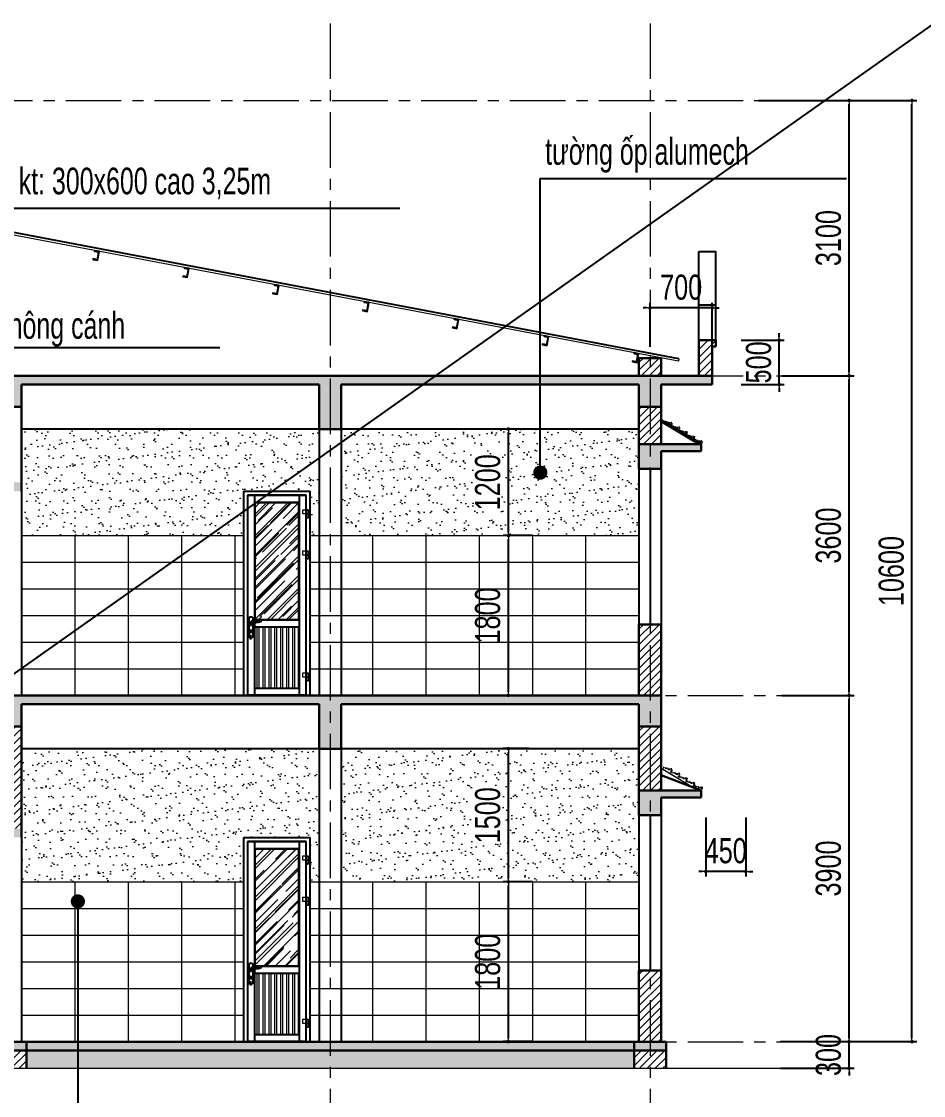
# Model space of a CAD drawing. Header units: millimetres. Extents: x -519517 to -431282, y -372679 to 113618.
# Drawn here: x -463286 to -453133, y -152140 to -140043 of the extents above; entities that cross this region are included whole.
import ezdxf

# ---------------------------------------------------------------- set-up
doc = ezdxf.new("R2010")
doc.units = ezdxf.units.MM
doc.header["$LTSCALE"] = 5
for name, pattern in [('CENTER2', [28.575, 19.05, -3.175, 3.175, -3.175]), ('CENTERX2', [4, 2.5, -0.5, 0.5, -0.5]), ('DASHDOT', [1, 0.5, -0.25, 0, -0.25]), ('DASHDOTX2', [2, 1, -0.5, 0, -0.5]), ('HO-01', [60, 10, -10, 0, -10, 10, -10, 0, -10])]:
    doc.linetypes.add(name, pattern=pattern)
doc.layers.get('0').update_dxf_attribs({"linetype": 'CENTER2'})
for name, color, linetype, lineweight in [('BICO-30-KY HIEU', 30, 'Continuous', 15), ('BICO-9-NÉT CỬA', 9, 'Continuous', 25), ('Bản lề cửa', 1, 'Continuous', 9), ('HATCH', 250, 'Continuous', 9), ('LC Dim', 8, 'Continuous', 18), ('LC Hatch', 252, 'Continuous', 9), ('LC ISO', 153, 'Continuous', 13), ('LC Net dam 1', 30, 'Continuous', 30), ('LC Net thay', 7, 'Continuous', 25), ('LC Net truc', 79, 'DASHDOT', 13), ('ĐT-254-TEXT', 254, 'Continuous', 20), ('ĐT-8-THAY2', 8, 'Continuous', 20)]:
    doc.layers.add(name, color=color, linetype=linetype, lineweight=lineweight)
doc.layers.add('KCS_Plotter', color=11, linetype='Continuous', plot=False)
for name, color, linetype in [('NTHAT', 8, 'Continuous'), ('TIM', 4, 'DASHDOTX2'), ('Vat lieu 2', 48, 'Continuous')]:
    doc.layers.add(name, color=color, linetype=linetype)
doc.styles.add('BICO- hoatbif', font='hoatbif.shx', dxfattribs={"width": 0.6})
doc.styles.add('HOATBIF', font='hoatbif.shx', dxfattribs={"width": 0.75})
doc.styles.add('ĐT- hoatbif', font='hoatbif.shx', dxfattribs={"width": 0.6})
doc.dimstyles.new('Copy of 1-110', dxfattribs={"dimscale": 110, "dimtxt": 2.5, "dimasz": 0.35, "dimexe": 0.5, "dimexo": 0, "dimgap": 0.8, "dimtad": 1, "dimdec": 0, "dimzin": 0, "dimdsep": 46, "dimtxsty": 'HOATBIF', "dimblk1": 'DOT', "dimblk2": 'DOT', "dimsah": 1, "dimcen": -1, "dimdle": 1, "dimclrd": 256, "dimclre": 256, "dimclrt": 4, "dimadec": 3, "dimazin": 2, "dimtfac": 0.333333, "dimtdec": 0, "dimtix": 1, "dimtmove": 2, "dimatfit": 3, "dimldrblk": 'DOT', "dimfxl": 1, "dimtvp": 0.833333, "dimtolj": 1, "dimtzin": 0, "dimarcsym": 0})
doc.dimstyles.new('TL40', dxfattribs={"dimscale": 40, "dimtxt": 2, "dimasz": 1.2, "dimexe": 1.5, "dimexo": 1.5, "dimgap": 0.9, "dimtad": 1, "dimdec": 0, "dimzin": 12, "dimdsep": 46, "dimtxsty": 'BICO- hoatbif', "dimblk": 'ARCHTICK', "dimcen": 1.8, "dimdle": 1, "dimclrd": 256, "dimclre": 256, "dimclrt": 254, "dimadec": 0, "dimazin": 3, "dimtm": 1e-09, "dimtfac": 1, "dimtdec": 0, "dimtix": 1, "dimtmove": 1, "dimatfit": 3, "dimldrblk": 'DOT', "dimfxl": 1.5, "dimtvp": 0.6, "dimtzin": 4, "dimarcsym": 0})
pattern_1 = [(45, (-988472.935, 249758.167), (2e-15, 17.96051224), [6.35, -19.05]), (135, (-988468.445, 249758.167), (-17.96051224, 2e-15), [6.35, -19.05])]
pattern_2 = [(45, (0, 0), (-44.194174, 44.194174), [])]

# ---------------------------------------------------------------- blocks, each defined once
blk = doc.blocks.new('DOT')
at = {"color": 0, "linetype": 'ByBlock'}
blk.add_line((-0.5, 0), (-1, 0), dxfattribs=at)
at = {"color": 0, "linetype": 'ByBlock', "const_width": 0.5}
blk.add_lwpolyline([(-0.25, 0, 1), (0.25, 0, 1)], format="xyb", close=True, dxfattribs=at)
blk = doc.blocks.new('*D711')
at = {"layer": 'Defpoints', "color": 0, "transparency": 16777216}
for p in [(-454744, -151533), (-453971, -151533), (-454744, -151833)]:
    blk.add_point(p, dxfattribs=at)
at = {"layer": 'LC Dim', "lineweight": -2, "transparency": 16777216}
for p, q in [((-454744, -151533), (-453914, -151533)), ((-453971, -151494), (-453971, -151454)), ((-453971, -151833), (-453971, -151533)), ((-454744, -151833), (-453914, -151833)), ((-453971, -151873), (-453971, -151913))]:
    blk.add_line(p, q, dxfattribs=at)
at = {"layer": 'LC Dim', "lineweight": -2, "transparency": 16777216, "xscale": 39.62, "yscale": 39.62, "zscale": 39.62}
for p, rotation in [((-453971, -151533), 270), ((-453971, -151833), 90)]:
    blk.add_blockref('DOT', p, dxfattribs=dict(at, rotation=rotation))
at = {"layer": 'LC Dim', "color": 4, "transparency": 16777216, "insert": (-454203, -151683), "char_height": 283, "attachment_point": 5, "rotation": 90, "style": 'HOATBIF'}
blk.add_mtext('\\A1;300', dxfattribs=at)
blk = doc.blocks.new('_Dot')
at = {"color": 0, "linetype": 'ByBlock', "lineweight": -2}
blk.add_line((-0.5, 0), (-1, 0), dxfattribs=at)
at = {"color": 0, "linetype": 'ByBlock', "const_width": 0.5}
blk.add_lwpolyline([(-0.25, 0, 1), (0.25, 0, 1)], format="xyb", close=True, dxfattribs=at)
blk = doc.blocks.new('*D712')
at = {"layer": 'Defpoints', "color": 0, "transparency": 16777216}
for p in [(-454729, -147633), (-453971, -147633), (-454744, -151533)]:
    blk.add_point(p, dxfattribs=at)
at = {"layer": 'LC Dim', "lineweight": -2, "transparency": 16777216}
for p, q in [((-454729, -147633), (-453914, -147633)), ((-453971, -151494), (-453971, -147673)), ((-454744, -151533), (-453914, -151533))]:
    blk.add_line(p, q, dxfattribs=at)
at = {"layer": 'LC Dim', "lineweight": -2, "transparency": 16777216, "xscale": 39.62, "yscale": 39.62, "zscale": 39.62}
for p, rotation in [((-453971, -147633), 90), ((-453971, -151533), 270)]:
    blk.add_blockref('DOT', p, dxfattribs=dict(at, rotation=rotation))
at = {"layer": 'LC Dim', "color": 4, "transparency": 16777216, "insert": (-454203, -149583), "char_height": 283, "attachment_point": 5, "rotation": 90, "style": 'HOATBIF'}
blk.add_mtext('\\A1;3900', dxfattribs=at)
blk = doc.blocks.new('*D713')
at = {"layer": 'Defpoints', "color": 0, "transparency": 16777216}
for p in [(-454729, -144033), (-453971, -144033), (-454729, -147633)]:
    blk.add_point(p, dxfattribs=at)
at = {"layer": 'LC Dim', "lineweight": -2, "transparency": 16777216}
for p, q in [((-454729, -144033), (-453914, -144033)), ((-453971, -147594), (-453971, -144073)), ((-454729, -147633), (-453914, -147633))]:
    blk.add_line(p, q, dxfattribs=at)
at = {"layer": 'LC Dim', "lineweight": -2, "transparency": 16777216, "xscale": 39.62, "yscale": 39.62, "zscale": 39.62}
for p, rotation in [((-453971, -144033), 90), ((-453971, -147633), 270)]:
    blk.add_blockref('DOT', p, dxfattribs=dict(at, rotation=rotation))
at = {"layer": 'LC Dim', "color": 4, "transparency": 16777216, "insert": (-454203, -145833), "char_height": 283, "attachment_point": 5, "rotation": 90, "style": 'HOATBIF'}
blk.add_mtext('\\A1;3600', dxfattribs=at)
blk = doc.blocks.new('*D714')
at = {"layer": 'Defpoints', "color": 0, "transparency": 16777216}
for p in [(-454990, -140933), (-453971, -140933), (-454729, -144033)]:
    blk.add_point(p, dxfattribs=at)
at = {"layer": 'LC Dim', "lineweight": -2, "transparency": 16777216}
for p, q in [((-454990, -140933), (-453914, -140933)), ((-453971, -143994), (-453971, -140973)), ((-454729, -144033), (-453914, -144033))]:
    blk.add_line(p, q, dxfattribs=at)
at = {"layer": 'LC Dim', "lineweight": -2, "transparency": 16777216, "xscale": 39.62, "yscale": 39.62, "zscale": 39.62}
for p, rotation in [((-453971, -140933), 90), ((-453971, -144033), 270)]:
    blk.add_blockref('DOT', p, dxfattribs=dict(at, rotation=rotation))
at = {"layer": 'LC Dim', "color": 4, "transparency": 16777216, "insert": (-454203, -142483), "char_height": 283, "attachment_point": 5, "rotation": 90, "style": 'HOATBIF'}
blk.add_mtext('\\A1;3100', dxfattribs=at)
blk = doc.blocks.new('*D715')
at = {"layer": 'Defpoints', "color": 0, "transparency": 16777216}
for p in [(-454729, -140933), (-453263, -140933), (-454729, -151533)]:
    blk.add_point(p, dxfattribs=at)
at = {"layer": 'LC Dim', "lineweight": -2, "transparency": 16777216}
for p, q in [((-454729, -140933), (-453207, -140933)), ((-453263, -151494), (-453263, -140973)), ((-454729, -151533), (-453207, -151533))]:
    blk.add_line(p, q, dxfattribs=at)
at = {"layer": 'LC Dim', "lineweight": -2, "transparency": 16777216, "xscale": 39.62, "yscale": 39.62, "zscale": 39.62}
for p, rotation in [((-453263, -140933), 90), ((-453263, -151533), 270)]:
    blk.add_blockref('DOT', p, dxfattribs=dict(at, rotation=rotation))
at = {"layer": 'LC Dim', "color": 4, "transparency": 16777216, "insert": (-453495, -146233), "char_height": 283, "attachment_point": 5, "rotation": 90, "style": 'HOATBIF'}
blk.add_mtext('\\A1;10600', dxfattribs=at)
blk = doc.blocks.new('KHOAD1')
at = {"linetype": 'HO-01'}
blk.add_line((30, 0), (-35, 0), dxfattribs=at)
for points in [[(3, 13), (9, 5, -1.309276), (-10, 0, 0.002546), (-10, 6, 0.582818), (-19, 15, -0.101796), (-55, 14, -0.023071), (-114, 26, -0.858111), (-113, 32, 0.088815), (-37, 25, 0.077253), (-22, 28, -0.174153), (-7, 29, -0.264121), (0, 21, 0.081743), (7, 3)], [(20, 15), (20, 63, 0.414214), (3, 80, 0.113888), (-10, 77, -0.128806), (-20, 75)], [(-20, 75), (-20, 29, 0.414214)], [(-20, 15), (-20, -143, 0.414214), (-3, -160, 0.113888), (10, -157, -0.128806), (20, -155), (20, 15, 0.414214)], [(5, -95), (5, -75, 1), (-5, -75), (-5, -95, 1), (5, -95, -1)]]:
    blk.add_lwpolyline(points, format="xyb")
blk.add_lwpolyline([(0, -175), (0, 95)], dxfattribs=at)
blk.add_arc((0, 0), 11.2, 148.5757, 63.4804)
blk = doc.blocks.new('bản lề cửa đi XingFa chiếu đứng')
at = {"layer": 'Bản lề cửa', "color": 0}
for p, q in [((-47, 63), (-27, 63)), ((-47, 63), (-47, 23)), ((-47, 23), (-27, 23)), ((-47, -20), (-47, 20)), ((-47, 20), (-27, 20)), ((-45, 65), (-45, 63)), ((-45, 20), (-45, 23)), ((-45, 20), (-29, 20)), ((-43, 67), (-31, 67)), ((-29, 65), (-29, 63)), ((-29, 20), (-29, 23)), ((-27, 63), (-27, 23)), ((-27, -20), (-27, 20)), ((-47, -20), (-27, -20)), ((-45, -22), (-45, -20)), ((-43, -24), (-31, -24)), ((-29, -22), (-29, -20))]:
    blk.add_line(p, q, dxfattribs=at)
for points in [[(-93, 23), (-47, 23), (-47, 63), (-93, 63)], [(-27, -20), (-12, -20), (-12, 20), (-27, 20)]]:
    blk.add_lwpolyline(points, close=True, dxfattribs=at)
for centre, start, end in [((-43, 65), 90, 180), ((-31, 65), 0, 90), ((-43, -22), 180, 270), ((-31, -22), 270, 0)]:
    blk.add_arc(centre, 2, start, end, dxfattribs=at)
blk = doc.blocks.new('*D693')
at = {"layer": 'Defpoints', "color": 0, "transparency": 16777216}
for p in [(-455584, -149009), (-455134, -149009), (-455584, -149616)]:
    blk.add_point(p, dxfattribs=at)
at = {"layer": 'LC Dim', "lineweight": -2, "transparency": 16777216}
for p, q in [((-455584, -149009), (-455584, -149672)), ((-455134, -149009), (-455134, -149672)), ((-455624, -149616), (-455663, -149616)), ((-455134, -149616), (-455584, -149616)), ((-455094, -149616), (-455055, -149616))]:
    blk.add_line(p, q, dxfattribs=at)
at = {"layer": 'LC Dim', "lineweight": -2, "transparency": 16777216, "xscale": 39.62, "yscale": 39.62, "zscale": 39.62}
blk.add_blockref('DOT', (-455584, -149616), dxfattribs=at)
at = {"layer": 'LC Dim', "lineweight": -2, "transparency": 16777216, "xscale": 39.62, "yscale": 39.62, "zscale": 39.62, "rotation": 180}
blk.add_blockref('DOT', (-455134, -149616), dxfattribs=at)
at = {"layer": 'LC Dim', "color": 4, "transparency": 16777216, "insert": (-455359, -149384), "char_height": 283, "attachment_point": 5, "style": 'HOATBIF'}
blk.add_mtext('\\A1;450', dxfattribs=at)
blk = doc.blocks.new('*D694')
at = {"layer": 'Defpoints', "color": 0, "transparency": 16777216}
for p in [(-456211, -143270), (-456211, -143709), (-455511, -143709)]:
    blk.add_point(p, dxfattribs=at)
at = {"layer": 'LC Dim', "lineweight": -2, "transparency": 16777216}
for p, q in [((-456211, -143709), (-456211, -143213)), ((-455511, -143709), (-455511, -143213)), ((-456251, -143270), (-456290, -143270)), ((-455511, -143270), (-456211, -143270)), ((-455472, -143270), (-455432, -143270))]:
    blk.add_line(p, q, dxfattribs=at)
at = {"layer": 'LC Dim', "lineweight": -2, "transparency": 16777216, "xscale": 39.62, "yscale": 39.62, "zscale": 39.62}
blk.add_blockref('DOT', (-456211, -143270), dxfattribs=at)
at = {"layer": 'LC Dim', "lineweight": -2, "transparency": 16777216, "xscale": 39.62, "yscale": 39.62, "zscale": 39.62, "rotation": 180}
blk.add_blockref('DOT', (-455511, -143270), dxfattribs=at)
at = {"layer": 'LC Dim', "color": 4, "transparency": 16777216, "insert": (-455861, -143038), "char_height": 283, "attachment_point": 5, "style": 'HOATBIF'}
blk.add_mtext('\\A1;700', dxfattribs=at)
blk = doc.blocks.new('*D695')
at = {"layer": 'Defpoints', "color": 0, "transparency": 16777216}
for p in [(-455186, -143633), (-454757, -143633), (-455186, -144133)]:
    blk.add_point(p, dxfattribs=at)
at = {"layer": 'LC Dim', "lineweight": -2, "transparency": 16777216}
for p, q in [((-454757, -143594), (-454757, -143554)), ((-455186, -143633), (-454700, -143633)), ((-454757, -144133), (-454757, -143633)), ((-455186, -144133), (-454700, -144133)), ((-454757, -144173), (-454757, -144213))]:
    blk.add_line(p, q, dxfattribs=at)
at = {"layer": 'LC Dim', "lineweight": -2, "transparency": 16777216, "xscale": 39.62, "yscale": 39.62, "zscale": 39.62}
for p, rotation in [((-454757, -143633), 270), ((-454757, -144133), 90)]:
    blk.add_blockref('DOT', p, dxfattribs=dict(at, rotation=rotation))
at = {"layer": 'LC Dim', "color": 4, "transparency": 16777216, "insert": (-454989, -143883), "char_height": 283, "attachment_point": 5, "rotation": 90, "style": 'HOATBIF'}
blk.add_mtext('\\A1;500', dxfattribs=at)
blk = doc.blocks.new('_ArchTick')
at = {"color": 0, "linetype": 'ByBlock', "const_width": 0.15}
blk.add_lwpolyline([(-0.5, -0.5), (0.5, 0.5)], dxfattribs=at)
blk = doc.blocks.new('*D683')
at = {"layer": 'Defpoints', "color": 0, "transparency": 16777216}
for p in [(-457806, -149733), (-457536, -149733), (-457536, -151533)]:
    blk.add_point(p, dxfattribs=at)
at = {"layer": 'LC Dim', "lineweight": -2, "transparency": 16777216}
for p, q in [((-457536, -149733), (-457863, -149733)), ((-457806, -151494), (-457806, -149773)), ((-457536, -151533), (-457863, -151533))]:
    blk.add_line(p, q, dxfattribs=at)
at = {"layer": 'LC Dim', "lineweight": -2, "transparency": 16777216, "xscale": 39.62, "yscale": 39.62, "zscale": 39.62}
for p, rotation in [((-457806, -149733), 90), ((-457806, -151533), 270)]:
    blk.add_blockref('DOT', p, dxfattribs=dict(at, rotation=rotation))
at = {"layer": 'LC Dim', "color": 4, "transparency": 16777216, "insert": (-458038, -150633), "char_height": 283, "attachment_point": 5, "rotation": 90, "style": 'HOATBIF'}
blk.add_mtext('\\A1;1800', dxfattribs=at)
blk = doc.blocks.new('*D684')
at = {"layer": 'Defpoints', "color": 0, "transparency": 16777216}
for p in [(-457806, -148233), (-457576, -148233), (-457536, -149733)]:
    blk.add_point(p, dxfattribs=at)
at = {"layer": 'LC Dim', "lineweight": -2, "transparency": 16777216}
for p, q in [((-457576, -148233), (-457863, -148233)), ((-457806, -149694), (-457806, -148273)), ((-457536, -149733), (-457863, -149733))]:
    blk.add_line(p, q, dxfattribs=at)
at = {"layer": 'LC Dim', "lineweight": -2, "transparency": 16777216, "xscale": 39.62, "yscale": 39.62, "zscale": 39.62}
for p, rotation in [((-457806, -148233), 90), ((-457806, -149733), 270)]:
    blk.add_blockref('DOT', p, dxfattribs=dict(at, rotation=rotation))
at = {"layer": 'LC Dim', "color": 4, "transparency": 16777216, "insert": (-458038, -148983), "char_height": 283, "attachment_point": 5, "rotation": 90, "style": 'HOATBIF'}
blk.add_mtext('\\A1;1500', dxfattribs=at)
blk = doc.blocks.new('*D685')
at = {"layer": 'Defpoints', "color": 0, "transparency": 16777216}
for p in [(-457806, -145833), (-457536, -145833), (-457536, -147633)]:
    blk.add_point(p, dxfattribs=at)
at = {"layer": 'LC Dim', "lineweight": -2, "transparency": 16777216}
for p, q in [((-457536, -145833), (-457863, -145833)), ((-457806, -147594), (-457806, -145873)), ((-457536, -147633), (-457863, -147633))]:
    blk.add_line(p, q, dxfattribs=at)
at = {"layer": 'LC Dim', "lineweight": -2, "transparency": 16777216, "xscale": 39.62, "yscale": 39.62, "zscale": 39.62}
for p, rotation in [((-457806, -145833), 90), ((-457806, -147633), 270)]:
    blk.add_blockref('DOT', p, dxfattribs=dict(at, rotation=rotation))
at = {"layer": 'LC Dim', "color": 4, "transparency": 16777216, "insert": (-458038, -146733), "char_height": 283, "attachment_point": 5, "rotation": 90, "style": 'HOATBIF'}
blk.add_mtext('\\A1;1800', dxfattribs=at)
blk = doc.blocks.new('*D686')
at = {"layer": 'Defpoints', "color": 0, "transparency": 16777216}
for p in [(-457806, -144633), (-457576, -144633), (-457536, -145833)]:
    blk.add_point(p, dxfattribs=at)
at = {"layer": 'LC Dim', "lineweight": -2, "transparency": 16777216}
for p, q in [((-457576, -144633), (-457863, -144633)), ((-457806, -145794), (-457806, -144673)), ((-457536, -145833), (-457863, -145833))]:
    blk.add_line(p, q, dxfattribs=at)
at = {"layer": 'LC Dim', "lineweight": -2, "transparency": 16777216, "xscale": 39.62, "yscale": 39.62, "zscale": 39.62}
for p, rotation in [((-457806, -144633), 90), ((-457806, -145833), 270)]:
    blk.add_blockref('DOT', p, dxfattribs=dict(at, rotation=rotation))
at = {"layer": 'LC Dim', "color": 4, "transparency": 16777216, "insert": (-458038, -145233), "char_height": 283, "attachment_point": 5, "rotation": 90, "style": 'HOATBIF'}
blk.add_mtext('\\A1;1200', dxfattribs=at)

msp = doc.modelspace()

# ---------------------------------------------------------------- hatches: boundary and pattern name
at = {"layer": 'HATCH'}
h = msp.add_hatch(dxfattribs=at)
h.set_pattern_fill('CROSS', color=256, scale=2, angle=45, style=0)
h.set_pattern_definition(pattern_1)
h.paths.add_polyline_path([(-460648.5, -143438.6), (-460716.9, -143438.6), (-460716.9, -143558.8)], flags=16)
h.paths.add_polyline_path([(-460480.9, -143624.6), (-460480.9, -143558.8), (-460549.4, -143438.6), (-460648.5, -143438.6), (-460716.9, -143558.8), (-460716.9, -143624.6)])
h.paths.add_polyline_path([(-460549.4, -143438.6), (-460716.9, -143438.6), (-460716.9, -143624.6), (-460480.9, -143624.6), (-460480.9, -143558.8)])
h = msp.add_hatch(dxfattribs=at)
h.set_pattern_fill('CROSS', color=256, scale=2, angle=45, style=0)
h.set_pattern_definition(pattern_1)
h.paths.add_polyline_path([(-460648.5, -143438.6), (-460716.9, -143438.6), (-460716.9, -143558.8)], flags=16)
h.paths.add_polyline_path([(-460480.9, -143624.6), (-460480.9, -143558.8), (-460549.4, -143438.6), (-460648.5, -143438.6), (-460716.9, -143558.8), (-460716.9, -143624.6)])
h.paths.add_polyline_path([(-460549.4, -143438.6), (-460716.9, -143438.6), (-460716.9, -143624.6), (-460480.9, -143624.6), (-460480.9, -143558.8)])
h = msp.add_hatch(dxfattribs=at)
h.set_pattern_fill('CROSS', color=256, scale=2, angle=45, style=0)
h.set_pattern_definition([(45, (-985672.935, 249758.167), (2e-15, 17.96051224), [6.35, -19.05]), (135, (-985668.445, 249758.167), (-17.96051224, 2e-15), [6.35, -19.05])])
h.paths.add_polyline_path([(-457848.5, -143438.6), (-457916.9, -143438.6), (-457916.9, -143558.8)], flags=16)
h.paths.add_polyline_path([(-457680.9, -143624.6), (-457680.9, -143558.8), (-457749.4, -143438.6), (-457848.5, -143438.6), (-457916.9, -143558.8), (-457916.9, -143624.6)])
h.paths.add_polyline_path([(-457749.4, -143438.6), (-457916.9, -143438.6), (-457916.9, -143624.6), (-457680.9, -143624.6), (-457680.9, -143558.8)])
h = msp.add_hatch(dxfattribs=at)
h.set_pattern_fill('CROSS', color=256, scale=2, angle=45, style=0)
h.set_pattern_definition([(45, (-988472.935, 245858.167), (2e-15, 17.96051224), [6.35, -19.05]), (135, (-988468.445, 245858.167), (-17.96051224, 2e-15), [6.35, -19.05])])
h.paths.add_polyline_path([(-460648.5, -147338.6), (-460716.9, -147338.6), (-460716.9, -147458.8)], flags=16)
h.paths.add_polyline_path([(-460480.9, -147524.6), (-460480.9, -147458.8), (-460549.4, -147338.6), (-460648.5, -147338.6), (-460716.9, -147458.8), (-460716.9, -147524.6)])
h.paths.add_polyline_path([(-460549.4, -147338.6), (-460716.9, -147338.6), (-460716.9, -147524.6), (-460480.9, -147524.6), (-460480.9, -147458.8)])
at = {"layer": 'LC Hatch'}
h = msp.add_hatch(dxfattribs=at)
h.set_pattern_fill('ANSI31', color=256, scale=500, style=0)
h.set_pattern_definition(pattern_2)
h.paths.add_polyline_path([(-469886.1, -141533.8), (-470136.1, -141533.8), (-470136.1, -144033.4), (-469886.1, -144033.4)])
h.paths.add_polyline_path([(-480436.1, -143833.4), (-480686.1, -143833.4), (-480686.1, -144033.4), (-480436.1, -144033.4)])
h.paths.add_polyline_path([(-480436.1, -144383.4), (-480686.1, -144383.4), (-480686.1, -144803.4), (-480436.1, -144803.4)])
h.paths.add_polyline_path([(-480436.1, -146833.4), (-480686.1, -146833.4), (-480686.1, -147633.4), (-480436.1, -147633.4)])
h.paths.add_polyline_path([(-480436.1, -147983.4), (-480686.1, -147983.4), (-480686.1, -148703.4), (-480436.1, -148703.4)])
h.paths.add_polyline_path([(-480436.1, -150733.4), (-480686.1, -150733.4), (-480686.1, -151533.4), (-480436.1, -151533.4)])
h.paths.add_polyline_path([(-473236.1, -147983.4), (-473486.1, -147983.4), (-473486.1, -149133.4), (-473236.1, -149133.4)])
h.paths.add_polyline_path([(-463286.1, -147983.4), (-463536.1, -147983.4), (-463536.1, -149133.4), (-463286.1, -149133.4)])
h.paths.add_polyline_path([(-456086.1, -147983.4), (-456336.1, -147983.4), (-456336.1, -148703.4), (-456086.1, -148703.4)])
h.paths.add_polyline_path([(-456086.1, -150733.4), (-456336.1, -150733.4), (-456336.1, -151533.4), (-456086.1, -151533.4)])
h.paths.add_polyline_path([(-456086.1, -146833.4), (-456336.1, -146833.4), (-456336.1, -147633.4), (-456086.1, -147633.4)])
h.paths.add_polyline_path([(-456086.1, -144383.4), (-456336.1, -144383.4), (-456336.1, -144803.4), (-456086.1, -144803.4)])
h.paths.add_polyline_path([(-456086.1, -143833.4), (-456336.1, -143833.4), (-456336.1, -144033.4), (-456086.1, -144033.4)])
h.paths.add_polyline_path([(-455511.1, -143703.4), (-455471.1, -143703.4), (-455471.1, -143633.4), (-455661.1, -143633.4), (-455661.1, -144033.4), (-455511.1, -144033.4)])
h.paths.add_polyline_path([(-466636.1, -141533.8), (-466886.1, -141533.8), (-466886.1, -144033.4), (-466636.1, -144033.4)])
h.paths.add_polyline_path([(-481111.1, -143633.4), (-481301.1, -143633.4), (-481301.1, -143703.4), (-481261.1, -143703.4), (-481261.1, -144033.4), (-481111.1, -144033.4)])
h = msp.add_hatch(dxfattribs=at)
h.set_pattern_fill('BTCT', color=256, scale=30)
h.set_pattern_definition([(50, (0, 0), (215.178055, -18.82564), [22.5, -247.5]), (355, (0, 0), (-41.6254, 225.65764), [18, -198]), (100.4514, (17.93, -1.57), (173.552815, 206.83186), [19.12206, -210.34263]), (46.1842, (0, 60), (320.17231, -49.6557), [33.75, -371.25]), (96.6356, (26.68, 55.86), (280.39881, 292.23536), [28.68309, -315.5139]), (351.1842, (0, 60), (280.39858, 292.23558), [27, -297]), (21, (30, 45), (179.072116, -120.78567), [22.5, -247.5]), (326, (30, 45), (72.9946, 217.54501), [18, -198]), (71.4514, (44.92, 34.93), (252.06679, 96.75915), [19.12206, -210.34263]), (37.5, (0, 0), (3.647957, 99.868156), [0, -195.6, 0, -201, 0, -198.75]), (7.5, (0, 0), (78.920861, 118.323514), [0, -114.6, 0, -191.1, 0, -75.75]), (327.5, (-66.9, 0), (160.146731, -6.766462), [0, -75, 0, -234, 0, -310.5]), (317.5, (-96.9, 0), (174.95585, 30.031495), [0, -97.5, 0, -155.4, 0, -220.5]), (45, (0, 0), (-79.549513, 79.549513), []), (45, (53.03, 0), (-79.549513, 79.549513), [])])
h.paths.add_polyline_path([(-480381.1, -151533.4), (-480741.1, -151533.4), (-480741.1, -151633.4), (-480381.1, -151633.4)])
h.paths.add_polyline_path([(-480436.1, -147733.4), (-477086.1, -147733.4), (-477086.1, -148233.4), (-476836.1, -148233.4), (-476836.1, -147733.4), (-473486.1, -147733.4), (-473486.1, -147983.4), (-473236.1, -147983.4), (-473236.1, -147733.4), (-470136.1, -147733.4), (-470136.1, -147983.4), (-469886.1, -147983.4), (-469886.1, -147633.4), (-480686.1, -147633.4), (-480686.1, -147983.4), (-480436.1, -147983.4)])
h.paths.add_polyline_path([(-463231.1, -151533.4), (-463591.1, -151533.4), (-463591.1, -151633.4), (-463231.1, -151633.4)])
h.paths.add_polyline_path([(-473181.1, -151533.4), (-473541.1, -151533.4), (-473541.1, -151633.4), (-473181.1, -151633.4)])
h.paths.add_polyline_path([(-456031.1, -151533.4), (-456391.1, -151533.4), (-456391.1, -151633.4), (-456031.1, -151633.4)])
h.paths.add_polyline_path([(-456086.1, -148783.4), (-455636.1, -148783.4), (-455636.1, -148703.4), (-456336.1, -148703.4), (-456336.1, -148983.4), (-456086.1, -148983.4)])
h.paths.add_polyline_path([(-456086.1, -147633.4), (-466886.1, -147633.4), (-466886.1, -147983.4), (-466636.1, -147983.4), (-466636.1, -147733.4), (-463536.1, -147733.4), (-463536.1, -147983.4), (-463286.1, -147983.4), (-463286.1, -147733.4), (-459936.1, -147733.4), (-459936.1, -148233.4), (-459686.1, -148233.4), (-459686.1, -147733.4), (-456336.1, -147733.4), (-456336.1, -147983.4), (-456086.1, -147983.4)])
h.paths.add_polyline_path([(-463286.1, -149133.4), (-463536.1, -149133.4), (-463536.1, -149233.4), (-463286.1, -149233.4)])
h.paths.add_polyline_path([(-473236.1, -149133.4), (-473486.1, -149133.4), (-473486.1, -149233.4), (-473236.1, -149233.4)])
h.paths.add_polyline_path([(-480436.1, -148703.4), (-481136.1, -148703.4), (-481136.1, -148783.4), (-480686.1, -148783.4), (-480686.1, -148983.4), (-480436.1, -148983.4)])
h.paths.add_polyline_path([(-480436.1, -144803.4), (-481136.1, -144803.4), (-481136.1, -144883.4), (-480686.1, -144883.4), (-480686.1, -145083.4), (-480436.1, -145083.4)])
h.paths.add_polyline_path([(-480436.1, -144133.4), (-477086.1, -144133.4), (-477086.1, -144633.4), (-476836.1, -144633.4), (-476836.1, -144133.4), (-473486.1, -144133.4), (-473486.1, -144383.4), (-473236.1, -144383.4), (-473236.1, -144133.4), (-470136.1, -144133.4), (-470136.1, -144383.4), (-469886.1, -144383.4), (-469886.1, -144033.4), (-481261.1, -144033.4), (-481261.1, -144133.4), (-480686.1, -144133.4), (-480686.1, -144383.4), (-480436.1, -144383.4)])
h.paths.add_polyline_path([(-473236.1, -145233.4), (-473486.1, -145233.4), (-473486.1, -145333.4), (-473236.1, -145333.4)])
h.paths.add_polyline_path([(-463286.1, -145233.4), (-463536.1, -145233.4), (-463536.1, -145333.4), (-463286.1, -145333.4)])
h.paths.add_polyline_path([(-463286.1, -144133.4), (-459936.1, -144133.4), (-459936.1, -144633.4), (-459686.1, -144633.4), (-459686.1, -144133.4), (-456336.1, -144133.4), (-456336.1, -144383.4), (-456086.1, -144383.4), (-456086.1, -144133.4), (-455511.1, -144133.4), (-455511.1, -144033.4), (-466886.1, -144033.4), (-466886.1, -144383.4), (-466636.1, -144383.4), (-466636.1, -144133.4), (-463536.1, -144133.4), (-463536.1, -144383.4), (-463286.1, -144383.4)])
h.paths.add_polyline_path([(-456086.1, -144883.4), (-455636.1, -144883.4), (-455636.1, -144803.4), (-456336.1, -144803.4), (-456336.1, -145083.4), (-456086.1, -145083.4)])
h = msp.add_hatch(dxfattribs=at)
h.set_pattern_fill('AR-SAND', color=256, scale=4, style=0)
h.set_pattern_definition([(37.5, (-1216884.65, 111062.46), (-6.400125, 195.765295), [0, -154.432, 0, -172.72, 0, -165.1]), (7.5, (-1216884.65, 111062.46), (179.80931, 286.73004), [0, -83.312, 0, -139.192, 0, -53.34]), (327.5, (-1217009.62, 111062.46), (316.396948, 0.574874), [0, -50.8, 0, -182.88, 0, -238.76]), (317.5, (-1217009.62, 111062.46), (305.42258, 89.17173), [0, -25.4, 0, -119.888, 0, -137.16])])
h.paths.add_polyline_path([(-460786.1, -145333.7), (-460036.1, -145333.7), (-460036.1, -145833.4), (-459936.1, -145833.4), (-459936.1, -144633.4), (-463286.1, -144633.4), (-463286.1, -145333.4), (-463286.1, -145833.4), (-460786.1, -145833.4)])
h.paths.add_polyline_path([(-459686.1, -144633.4), (-459686.1, -145833.4), (-456336.1, -145833.4), (-456336.1, -145083.4), (-456336.1, -144633.4)])
h = msp.add_hatch(dxfattribs=at)
h.set_pattern_fill('AR-RROOF', color=256, scale=5, angle=45, style=0)
h.set_pattern_definition([(45, (-1231937.41, 79831.2), (107.763073, 287.368196), [1905, -254, 635, -127]), (45, (-1231862.88, 79995.54), (-209.239968, 29.634845), [381, -41.91, 762, -95.25]), (45, (-1231968.84, 79952.435), (406.805602, 527.141034), [1016, -177.8, 508, -127])])
h.paths.add_polyline_path([(-460659.1, -146778.4), (-460163.1, -146778.4), (-460163.1, -145465.7), (-460659.1, -145465.7)])
at = {"layer": 'LC Hatch', "ltscale": 0.1}
h = msp.add_hatch(dxfattribs=at)
h.set_pattern_fill('ANSI32', color=256, scale=7, angle=45, style=0)
h.set_pattern_definition([(90, (238409.613, 265228.78), (66.675, 7e-15), []), (90, (238387.39, 265251.003), (66.675, 7e-15), [])])
h.paths.add_polyline_path([(-460664.1, -147551.4), (-460158.1, -147551.4), (-460158.1, -146860.4), (-460664.1, -146860.4)])
at = {"layer": 'LC Hatch'}
h = msp.add_hatch(dxfattribs=at)
h.set_pattern_fill('AR-SAND', color=256, scale=4, style=0)
h.set_pattern_definition([(37.5, (-1216884.65, 111162.46), (-6.400125, 195.765295), [0, -154.432, 0, -172.72, 0, -165.1]), (7.5, (-1216884.65, 111162.46), (179.80931, 286.73004), [0, -83.312, 0, -139.192, 0, -53.34]), (327.5, (-1217009.62, 111162.46), (316.396948, 0.574874), [0, -50.8, 0, -182.88, 0, -238.76]), (317.5, (-1217009.62, 111162.46), (305.42258, 89.17173), [0, -25.4, 0, -119.888, 0, -137.16])])
h.paths.add_polyline_path([(-463286.1, -148233.4), (-463286.1, -149233.4), (-463286.1, -149733.4), (-460786.1, -149733.4), (-460786.1, -149233.7), (-460036.1, -149233.7), (-460036.1, -149733.4), (-459936.1, -149733.4), (-459936.1, -148233.4)])
h.paths.add_polyline_path([(-459686.1, -148233.4), (-459686.1, -149733.4), (-456336.1, -149733.4), (-456336.1, -148983.4), (-456336.1, -148233.4)])
h = msp.add_hatch(dxfattribs=at)
h.set_pattern_fill('AR-RROOF', color=256, scale=5, angle=45, style=0)
h.set_pattern_definition([(45, (-1231937.41, 79931.2), (107.763073, 287.368196), [1905, -254, 635, -127]), (45, (-1231862.88, 80095.54), (-209.239968, 29.634845), [381, -41.91, 762, -95.25]), (45, (-1231968.84, 80052.435), (406.805602, 527.141034), [1016, -177.8, 508, -127])])
h.paths.add_polyline_path([(-460659.1, -150678.4), (-460163.1, -150678.4), (-460163.1, -149365.7), (-460659.1, -149365.7)])
at = {"layer": 'LC Hatch', "ltscale": 0.1}
h = msp.add_hatch(dxfattribs=at)
h.set_pattern_fill('ANSI32', color=256, scale=7, angle=45, style=0)
h.set_pattern_definition([(90, (238409.613, 261328.78), (66.675, 7e-15), []), (90, (238387.39, 261351.003), (66.675, 7e-15), [])])
h.paths.add_polyline_path([(-460664.1, -151451.4), (-460158.1, -151451.4), (-460158.1, -150760.4), (-460664.1, -150760.4)])
at = {"layer": 'LC Hatch'}
h = msp.add_hatch(dxfattribs=at)
h.set_pattern_fill('AR-CONC,_O', color=256, scale=0.8)
h.set_pattern_definition([(50, (-1231937.41, 79931.2), (145.747735, -12.751268), [15.24, -167.64]), (355, (-1231937.41, 79931.2), (-28.19426, 152.845314), [12.192, -134.112]), (100.451, (-1231925.27, 79930.14), (117.554001, 140.09335), [12.952, -142.472]), (46.1842, (-1231937.41, 79971.84), (216.863233, -33.633862), [22.86, -251.46]), (96.6356, (-1231919.34, 79969.04), (189.92339, 197.940445), [19.428, -213.708]), (351.184, (-1231937.41, 79971.84), (189.923685, 197.940094), [18.288, -201.168]), (21, (-1231917.09, 79961.68), (121.291904, -81.812415), [15.24, -167.64]), (326, (-1231917.09, 79961.68), (49.441623, 147.350373), [12.192, -134.112]), (71.4514, (-1231906.98, 79954.86), (170.733193, 65.538286), [12.952, -142.472]), (37.5, (-1231937.41, 79931.2), (2.4708826, 67.644031), [0, -132.4864, 0, -136.144, 0, -134.62]), (7.5, (-1231937.41, 79931.2), (53.45573, 80.14446), [0, -77.6224, 0, -129.4384, 0, -51.308]), (327.5, (-1231982.725, 79931.2), (108.472476, -4.5829952), [0, -50.8, 0, -158.496, 0, -210.312]), (317.5, (-1232003.045, 79931.2), (118.503345, 20.341193), [0, -66.04, 0, -105.2576, 0, -149.352])])
h.paths.add_polyline_path([(-476961.1, -151533.4), (-480381.1, -151533.4), (-480381.1, -151633.4), (-476961.1, -151633.4)])
h.paths.add_polyline_path([(-473541.1, -151533.4), (-476961.1, -151533.4), (-476961.1, -151633.4), (-473541.1, -151633.4)])
h.paths.add_polyline_path([(-470011.1, -151533.4), (-473181.1, -151533.4), (-473181.1, -151633.4), (-470011.1, -151633.4)])
h.paths.add_polyline_path([(-466761.1, -151533.4), (-470011.1, -151533.4), (-470011.1, -151633.4), (-466761.1, -151633.4)])
h.paths.add_polyline_path([(-463591.1, -151533.4), (-466761.1, -151533.4), (-466761.1, -151633.4), (-463591.1, -151633.4)])
h.paths.add_polyline_path([(-459811.1, -151533.4), (-463231.1, -151533.4), (-463231.1, -151633.4), (-459811.1, -151633.4)])
h.paths.add_polyline_path([(-456391.1, -151533.4), (-459811.1, -151533.4), (-459811.1, -151633.4), (-456391.1, -151633.4)])
h = msp.add_hatch(dxfattribs=at)
h.set_pattern_fill('ANSI31', color=256, scale=500, style=0)
h.set_pattern_definition(pattern_2)
h.paths.add_polyline_path([(-480381.1, -151633.4), (-480741.1, -151633.4), (-480741.1, -151833.4), (-480381.1, -151833.4)])
h.paths.add_polyline_path([(-473181.1, -151633.4), (-473541.1, -151633.4), (-473541.1, -151833.4), (-473181.1, -151833.4)])
h.paths.add_polyline_path([(-463231.1, -151633.4), (-463591.1, -151633.4), (-463591.1, -151833.4), (-463231.1, -151833.4)])
h.paths.add_polyline_path([(-456031.1, -151633.4), (-456391.1, -151633.4), (-456391.1, -151833.4), (-456031.1, -151833.4)])
h = msp.add_hatch(dxfattribs=at)
h.set_pattern_fill('HOUND,_O', color=256, scale=25)
h.set_pattern_definition([(0, (-1231937.41, 79931.2), (158.75, 39.6875), [635, -317.5]), (90, (-1231937.41, 79931.2), (-39.6875, -158.75), [635, -317.5])])
h.paths.add_polyline_path([(-476961.1, -151633.4), (-480381.1, -151633.4), (-480381.1, -151833.4), (-476961.1, -151833.4)])
h.paths.add_polyline_path([(-473541.1, -151633.4), (-476961.1, -151633.4), (-476961.1, -151833.4), (-473541.1, -151833.4)])
h.paths.add_polyline_path([(-470011.1, -151633.4), (-473181.1, -151633.4), (-473181.1, -151833.4), (-470011.1, -151833.4)])
h.paths.add_polyline_path([(-466761.1, -151633.4), (-470011.1, -151633.4), (-470011.1, -151833.4), (-466761.1, -151833.4)])
h.paths.add_polyline_path([(-463591.1, -151633.4), (-466761.1, -151633.4), (-466761.1, -151833.4), (-463591.1, -151833.4)])
h.paths.add_polyline_path([(-459811.1, -151633.4), (-463231.1, -151633.4), (-463231.1, -151833.4), (-459811.1, -151833.4)])
h.paths.add_polyline_path([(-456391.1, -151633.4), (-459811.1, -151633.4), (-459811.1, -151833.4), (-456391.1, -151833.4)])

# ---------------------------------------------------------------- linework, layer by layer
at = {"layer": 'BICO-30-KY HIEU', "const_width": 25}
for points in [[(-456336.1, -144633.4), (-463286.1, -144633.4)], [(-456336.1, -148233.4), (-463286.1, -148233.4)]]:
    msp.add_lwpolyline(points, dxfattribs=at)
at = {"layer": 'BICO-9-NÉT CỬA'}
for p, q in [((-456336.1, -145083.4), (-456336.1, -146833.4)), ((-456211.1, -145083.4), (-456211.1, -146833.4)), ((-456086.1, -145083.4), (-456086.1, -146833.4)), ((-463286.1, -145333.4), (-463286.1, -147633.4)), ((-460786.1, -145333.7), (-460786.1, -147633.4)), ((-460786.1, -145333.7), (-460036.1, -145333.7)), ((-460080.7, -145378.7), (-460741.6, -145378.7)), ((-460741.6, -145378.7), (-460741.6, -147633.4)), ((-460080.7, -145383.7), (-460741.6, -145383.7)), ((-460664.1, -145383.7), (-460664.1, -147628.4)), ((-460158.1, -147628.4), (-460158.1, -145383.7)), ((-460080.7, -147633.4), (-460080.7, -145378.7)), ((-460036.1, -147633.4), (-460036.1, -145333.7)), ((-460158.1, -145460.7), (-460664.1, -145460.7)), ((-460664.1, -146783.4), (-460158.1, -146783.4)), ((-460664.1, -146860.4), (-460158.1, -146860.4)), ((-460664.1, -147551.4), (-460158.1, -147551.4)), ((-460786.1, -147633.4), (-460036.1, -147633.4)), ((-460761.1, -147633.4), (-460061.1, -147633.4)), ((-460741.6, -147628.4), (-460080.7, -147628.4)), ((-456336.1, -148983.4), (-456336.1, -150733.4)), ((-456211.1, -148983.4), (-456211.1, -150733.4)), ((-456086.1, -148983.4), (-456086.1, -150733.4)), ((-463286.1, -149233.4), (-463286.1, -151533.4)), ((-460786.1, -149233.7), (-460786.1, -151533.4)), ((-460786.1, -149233.7), (-460036.1, -149233.7)), ((-460036.1, -151533.4), (-460036.1, -149233.7)), ((-460080.7, -149278.7), (-460741.6, -149278.7)), ((-460741.6, -149278.7), (-460741.6, -151533.4)), ((-460080.7, -149283.7), (-460741.6, -149283.7)), ((-460664.1, -149283.7), (-460664.1, -151528.4)), ((-460158.1, -149360.7), (-460664.1, -149360.7)), ((-460158.1, -151528.4), (-460158.1, -149283.7)), ((-460080.7, -151533.4), (-460080.7, -149278.7)), ((-460664.1, -150683.4), (-460158.1, -150683.4)), ((-460664.1, -150760.4), (-460158.1, -150760.4)), ((-460786.1, -151533.4), (-460036.1, -151533.4)), ((-460761.1, -151533.4), (-460061.1, -151533.4)), ((-460741.6, -151528.4), (-460080.7, -151528.4)), ((-460664.1, -151451.4), (-460158.1, -151451.4))]:
    msp.add_line(p, q, dxfattribs=at)
at = {"layer": 'KCS_Plotter'}
msp.add_line((-490081.8, -166278.6), (-442524, -132648.4), dxfattribs=at)
at = {"layer": 'LC Hatch'}
for p, q in [((-463286.1, -145833.4), (-460786.1, -145833.4)), ((-462686.1, -145833.4), (-462686.1, -147633.4)), ((-462086.1, -145833.4), (-462086.1, -147633.4)), ((-461486.1, -145833.4), (-461486.1, -147633.4)), ((-460886.1, -145833.4), (-460886.1, -147633.4)), ((-460036.1, -145833.4), (-456336.1, -145833.4)), ((-459336.1, -145833.4), (-459336.1, -147633.4)), ((-458736.1, -145833.4), (-458736.1, -147633.4)), ((-458136.1, -145833.4), (-458136.1, -147633.4)), ((-457536.1, -145833.4), (-457536.1, -147633.4)), ((-456936.1, -145833.4), (-456936.1, -147633.4)), ((-463286.1, -146133.4), (-460786.1, -146133.4)), ((-460036.1, -146133.4), (-456336.1, -146133.4)), ((-463286.1, -146433.4), (-460786.1, -146433.4)), ((-460036.1, -146433.4), (-456336.1, -146433.4)), ((-463286.1, -146733.4), (-460786.1, -146733.4)), ((-460036.1, -146733.4), (-456336.1, -146733.4)), ((-463286.1, -147033.4), (-460786.1, -147033.4)), ((-460036.1, -147033.4), (-456336.1, -147033.4)), ((-463286.1, -147333.4), (-460786.1, -147333.4)), ((-460036.1, -147333.4), (-456336.1, -147333.4)), ((-463286.1, -149733.4), (-460786.1, -149733.4)), ((-462686.1, -149733.4), (-462686.1, -151533.4)), ((-462086.1, -149733.4), (-462086.1, -151533.4)), ((-461486.1, -149733.4), (-461486.1, -151533.4)), ((-460886.1, -149733.4), (-460886.1, -151533.4)), ((-460036.1, -149733.4), (-456336.1, -149733.4)), ((-459336.1, -149733.4), (-459336.1, -151533.4)), ((-458736.1, -149733.4), (-458736.1, -151533.4)), ((-458136.1, -149733.4), (-458136.1, -151533.4)), ((-457536.1, -149733.4), (-457536.1, -151533.4)), ((-456936.1, -149733.4), (-456936.1, -151533.4)), ((-463286.1, -150033.4), (-460786.1, -150033.4)), ((-460036.1, -150033.4), (-456336.1, -150033.4)), ((-463286.1, -150333.4), (-460786.1, -150333.4)), ((-460036.1, -150333.4), (-456336.1, -150333.4)), ((-463286.1, -150633.4), (-460786.1, -150633.4)), ((-460036.1, -150633.4), (-456336.1, -150633.4)), ((-463286.1, -150933.4), (-460786.1, -150933.4)), ((-460036.1, -150933.4), (-456336.1, -150933.4)), ((-463286.1, -151233.4), (-460786.1, -151233.4)), ((-460036.1, -151233.4), (-456336.1, -151233.4))]:
    msp.add_line(p, q, dxfattribs=at)
at = {"layer": 'LC ISO'}
for p, q in [((-455891.7, -143870.5), (-466636.1, -141833.4)), ((-455886.1, -143841), (-455891.7, -143870.5))]:
    msp.add_line(p, q, dxfattribs=at)
at = {"layer": 'LC Net dam 1'}
for p, q in [((-455471.1, -143633.4), (-455661.1, -143633.4)), ((-455661.1, -143633.4), (-455661.1, -144033.4)), ((-455511.1, -143703.4), (-455511.1, -144133.4)), ((-455471.1, -143703.4), (-455511.1, -143703.4)), ((-455471.1, -143633.4), (-455471.1, -143703.4)), ((-456336.1, -144033.4), (-456336.1, -143833.4)), ((-456336.1, -143833.4), (-456086.1, -143833.4)), ((-456086.1, -144033.4), (-456086.1, -143833.4)), ((-466886.1, -144033.4), (-455511.1, -144033.4)), ((-463286.1, -145333.4), (-463286.1, -144133.4)), ((-463286.1, -144133.4), (-459936.1, -144133.4)), ((-459936.1, -144633.4), (-459936.1, -144133.4)), ((-459686.1, -144133.4), (-456336.1, -144133.4)), ((-459686.1, -144633.4), (-459686.1, -144133.4)), ((-456336.1, -145083.4), (-456336.1, -144133.4)), ((-456086.1, -144803.4), (-456086.1, -144133.4)), ((-455511.1, -144133.4), (-456086.1, -144133.4)), ((-463536.1, -144383.4), (-463286.1, -144383.4)), ((-456336.1, -144383.4), (-456086.1, -144383.4)), ((-455636.1, -144803.4), (-456086.1, -144533.4)), ((-459936.1, -144633.4), (-459686.1, -144633.4)), ((-455636.1, -144803.4), (-456336.1, -144803.4)), ((-456086.1, -145083.4), (-456086.1, -144883.4)), ((-456086.1, -145083.4), (-456086.1, -144883.4)), ((-456086.1, -144883.4), (-455636.1, -144883.4)), ((-455636.1, -144883.4), (-455636.1, -144803.4)), ((-456086.1, -145083.4), (-456336.1, -145083.4)), ((-456336.1, -147633.4), (-456336.1, -146833.4)), ((-456086.1, -146833.4), (-456336.1, -146833.4)), ((-456086.1, -148703.4), (-456086.1, -146833.4)), ((-466886.1, -147633.4), (-456086.1, -147633.4)), ((-463286.1, -149233.4), (-463286.1, -147733.4)), ((-463286.1, -147733.4), (-459936.1, -147733.4)), ((-459936.1, -148233.4), (-459936.1, -147733.4)), ((-459686.1, -147733.4), (-456336.1, -147733.4)), ((-459686.1, -148233.4), (-459686.1, -147733.4)), ((-456336.1, -148983.4), (-456336.1, -147733.4)), ((-463536.1, -147983.4), (-463286.1, -147983.4)), ((-456336.1, -147983.4), (-456086.1, -147983.4)), ((-459936.1, -148233.4), (-459686.1, -148233.4)), ((-455636.1, -148703.4), (-456086.1, -148533.4)), ((-455636.1, -148703.4), (-456336.1, -148703.4)), ((-456086.1, -148983.4), (-456086.1, -148783.4)), ((-456086.1, -148783.4), (-455636.1, -148783.4)), ((-455636.1, -148783.4), (-455636.1, -148703.4)), ((-456086.1, -148983.4), (-456336.1, -148983.4)), ((-456336.1, -151533.4), (-456336.1, -150733.4)), ((-456086.1, -150733.4), (-456336.1, -150733.4)), ((-456086.1, -151533.4), (-456086.1, -150733.4)), ((-456031.1, -151533.4), (-480741.1, -151533.4)), ((-463231.1, -151833.4), (-463231.1, -151533.4)), ((-456391.1, -151833.4), (-456391.1, -151533.4)), ((-456031.1, -151833.4), (-456031.1, -151533.4)), ((-456031.1, -151633.4), (-480741.1, -151633.4))]:
    msp.add_line(p, q, dxfattribs=at)
at = {"layer": 'LC Net thay'}
for p, q in [((-455886.1, -143841), (-466636.1, -141802.9)), ((-455661.1, -142633.4), (-455471.1, -142633.4)), ((-455661.1, -143233.4), (-455661.1, -142633.4)), ((-455471.1, -143233.4), (-455471.1, -142633.4)), ((-455661.1, -143233.4), (-455471.1, -143233.4)), ((-455661.1, -143633.4), (-455661.1, -143233.4)), ((-455471.1, -143633.4), (-455471.1, -143233.4)), ((-459936.1, -144633.4), (-459936.1, -147633.4)), ((-459686.1, -144633.4), (-459686.1, -147633.4)), ((-459936.1, -148233.4), (-459936.1, -151533.4)), ((-459686.1, -148233.4), (-459686.1, -151533.4))]:
    msp.add_line(p, q, dxfattribs=at)
for points in [[(-462462.4, -142624.7), (-462463.3, -142629.6), (-462419.2, -142638), (-462436, -142726.5), (-462480.1, -142718.1), (-462481, -142723), (-462432, -142732.3), (-462413.4, -142634), (-462462.4, -142624.7)], [(-461450.4, -142816.6), (-461451.4, -142821.5), (-461407.2, -142829.9), (-461424, -142918.3), (-461468.1, -142909.9), (-461469.1, -142914.9), (-461420, -142924.2), (-461401.4, -142825.9), (-461450.4, -142816.6)], [(-460438.5, -143008.5), (-460439.4, -143013.4), (-460395.2, -143021.7), (-460412, -143110.2), (-460456.2, -143101.8), (-460457.1, -143106.7), (-460408, -143116), (-460389.4, -143017.8), (-460438.5, -143008.5)], [(-459426.5, -143200.3), (-459427.4, -143205.2), (-459383.3, -143213.6), (-459400, -143302), (-459444.2, -143293.7), (-459445.1, -143298.6), (-459396.1, -143307.9), (-459377.4, -143209.6), (-459426.5, -143200.3)], [(-458414.5, -143392.2), (-458415.4, -143397.1), (-458371.3, -143405.5), (-458388.1, -143493.9), (-458432.2, -143485.5), (-458433.1, -143490.4), (-458384.1, -143499.7), (-458365.5, -143401.5), (-458414.5, -143392.2)], [(-457402.5, -143584), (-457403.5, -143588.9), (-457359.3, -143597.3), (-457376.1, -143685.8), (-457420.2, -143677.4), (-457421.2, -143682.3), (-457372.1, -143691.6), (-457353.5, -143593.3), (-457402.5, -143584)], [(-456390.6, -143775.9), (-456391.5, -143780.8), (-456347.4, -143789.2), (-456364.1, -143877.6), (-456408.3, -143869.2), (-456409.2, -143874.2), (-456360.1, -143883.5), (-456341.5, -143785.2), (-456390.6, -143775.9)]]:
    msp.add_lwpolyline(points, dxfattribs=at)
at = {"layer": 'LC Net thay', "const_width": 15}
msp.add_lwpolyline([(-482151.6, -151833.4), (-454280.5, -151833.4)], dxfattribs=at)
at = {"layer": 'LC Net truc', "linetype": 'CENTERX2', "ltscale": 50}
for p, q in [((-459811.1, -139065.9), (-459811.1, -155397)), ((-456211.1, -139065.9), (-456211.1, -155397)), ((-482787.7, -140933.4), (-454267.7, -140933.4)), ((-482787.7, -144033.4), (-454267.7, -144033.4)), ((-482787.7, -147633.4), (-454267.7, -147633.4)), ((-482787.7, -151533.4), (-454267.7, -151533.4)), ((-482787.7, -151833.4), (-454267.7, -151833.4))]:
    msp.add_line(p, q, dxfattribs=at)
at = {"layer": 'TIM', "color": 2}
for p, q in [((-456008.2, -144562), (-456064.4, -144546.5)), ((-455922.5, -144613.4), (-455978.7, -144597.9)), ((-455836.9, -144664.8), (-455893.1, -144649.3)), ((-455751.2, -144716.2), (-455807.4, -144700.7)), ((-455665.6, -144767.6), (-455721.8, -144752.1)), ((-456008.2, -148462), (-456064.4, -148446.5)), ((-455922.5, -148513.4), (-455978.7, -148497.9)), ((-455836.9, -148564.8), (-455893.1, -148549.3)), ((-455751.2, -148616.2), (-455807.4, -148600.7)), ((-455665.6, -148667.6), (-455721.8, -148652.1))]:
    msp.add_line(p, q, dxfattribs=at)
for points in [[(-455978.7, -144597.9, 0.2965257), (-455967.4, -144559.3, -0.1620146), (-456008.2, -144562, 6.7129129)], [(-455893.1, -144649.3, 0.2965257), (-455881.8, -144610.7, -0.1620146), (-455922.5, -144613.4, 6.7129129)], [(-455807.4, -144700.7, 0.2965257), (-455796.1, -144662.1, -0.1620146), (-455836.9, -144664.8, 6.7129129)], [(-455721.8, -144752.1, 0.2965257), (-455710.5, -144713.4, -0.1620146), (-455751.2, -144716.2, 6.7129129)], [(-455636.1, -144803.4, 0.2965257), (-455624.8, -144764.8, -0.1620146), (-455665.6, -144767.6, 6.7129129)], [(-455978.7, -148497.9, 0.2965257), (-455967.4, -148459.3, -0.1620146), (-456008.2, -148462, 6.7129129)], [(-455893.1, -148549.3, 0.2965257), (-455881.8, -148510.7, -0.1620146), (-455922.5, -148513.4, 6.7129129)], [(-455807.4, -148600.7, 0.2965257), (-455796.1, -148562.1, -0.1620146), (-455836.9, -148564.8, 6.7129129)], [(-455721.8, -148652.1, 0.2965257), (-455710.5, -148613.4, -0.1620146), (-455751.2, -148616.2, 6.7129129)], [(-455636.1, -148703.4, 0.2965257), (-455624.8, -148664.8, -0.1620146), (-455665.6, -148667.6, 6.7129129)]]:
    msp.add_lwpolyline(points, format="xyb", dxfattribs=at)
at = {"layer": 'Vat lieu 2', "ltscale": 5}
for p, q in [((-460163.1, -145465.7), (-460659.1, -145465.7)), ((-460659.1, -145465.7), (-460659.1, -146778.4)), ((-460163.1, -146778.4), (-460163.1, -145465.7)), ((-460659.1, -146778.4), (-460163.1, -146778.4)), ((-460163.1, -149365.7), (-460659.1, -149365.7)), ((-460659.1, -149365.7), (-460659.1, -150678.4)), ((-460163.1, -150678.4), (-460163.1, -149365.7)), ((-460659.1, -150678.4), (-460163.1, -150678.4))]:
    msp.add_line(p, q, dxfattribs=at)
at = {"layer": 'ĐT-8-THAY2'}
for p, q in [((-455675, -144803.4), (-456086.1, -144556.8)), ((-455675, -148703.4), (-456086.1, -148456.8))]:
    msp.add_line(p, q, dxfattribs=at)

# ---------------------------------------------------------------- block references
at = {"layer": 'Bản lề cửa'}
for p in [(-460030.7, -145608.3), (-460030.7, -146072), (-460030.7, -147446.8), (-460030.7, -149508.3), (-460030.7, -149972), (-460030.7, -151346.8)]:
    msp.add_blockref('bản lề cửa đi XingFa chiếu đứng', p, dxfattribs=at)
at = {"layer": 'NTHAT', "xscale": -1}
for p in [(-460703.6, -146826.8), (-460703.6, -150726.8)]:
    msp.add_blockref('KHOAD1', p, dxfattribs=at)

# ---------------------------------------------------------------- texts
at = {"layer": 'ĐT-254-TEXT', "ltscale": 100, "style": 'ĐT- hoatbif', "width": 0.7}
for s, p in [('t\xadêng èp alumech', (-457391.8, -141656.5)), ('èp g¹ch men kt: 300x600 cao 3,25m', (-465019.3, -141989.6)), ('cöa ®i kh«ng c¸nh ', (-464430.2, -143616.6))]:
    msp.add_text(s, height=300, dxfattribs=at).set_placement(p)

# ---------------------------------------------------------------- dimensions: what is measured, and where the dimension line sits
at = {"layer": 'LC Dim'}
for base, p1, p2, angle, picture, middle in [((-453970.6, -140933.4), (-454728.7, -144033.4), (-454989.9, -140933.4), 90, '*D714', (-454202.7, -142483.4)), ((-453263.1, -140933.4), (-454728.7, -151533.4), (-454728.7, -140933.4), 90, '*D715', (-453495.2, -146233.4)), ((-456211.1, -143269.7), (-455511.1, -143709.1), (-456211.1, -143709.1), 180, '*D694', (-455861.1, -143037.7)), ((-454756.5, -143633.4), (-455185.6, -144133.4), (-455185.6, -143633.4), 90, '*D695', (-454988.6, -143883.4)), ((-453970.6, -144033.4), (-454728.7, -147633.4), (-454728.7, -144033.4), 90, '*D713', (-454202.7, -145833.4)), ((-457806.4, -144633.4), (-457536.1, -145833.4), (-457576.4, -144633.4), 90, '*D686', (-458038.5, -145233.4)), ((-457806.4, -145833.4), (-457536.1, -147633.4), (-457536.1, -145833.4), 90, '*D685', (-458038.5, -146733.4)), ((-453970.6, -147633.4), (-454744.1, -151533.4), (-454728.7, -147633.4), 90, '*D712', (-454202.7, -149583.4)), ((-457806.4, -148233.4), (-457536.1, -149733.4), (-457576.4, -148233.4), 90, '*D684', (-458038.5, -148983.4)), ((-455584.1, -149615.8), (-455134.1, -149009), (-455584.1, -149009), 180, '*D693', (-455359.1, -149383.7)), ((-457806.4, -149733.4), (-457536.1, -151533.4), (-457536.1, -149733.4), 90, '*D683', (-458038.5, -150633.4)), ((-453970.6, -151533.4), (-454744.1, -151833.4), (-454744.1, -151533.4), 90, '*D711', (-454202.7, -151683.4))]:
    dim = msp.add_linear_dim(base=base, p1=p1, p2=p2, angle=angle, dimstyle='Copy of 1-110', override={"dimscale": 113.2}, dxfattribs=at)
    dim.commit()
    dim.dimension.update_dxf_attribs({"geometry": picture, "text_midpoint": middle})

# ---------------------------------------------------------------- leaders
at = {"layer": 'LC ISO'}
for points, override in [([(-457446.2, -145123.9), (-457446.2, -141813.2), (-454000.5, -141813.2)], {"dimasz": 4, "dimtad": 0}), ([(-465759.9, -144541.8), (-465073.6, -142146.2), (-459026.5, -142146.2)], {"dimasz": 4, "dimgap": 0.9, "dimtad": 0}), ([(-464967.6, -145378), (-464412.1, -143713.3), (-461054, -143713.3)], {"dimasz": 4, "dimtad": 0}), ([(-462651.7, -149953.6), (-462651.7, -153292.6), (-456604.6, -153292.6)], {"dimasz": 4, "dimgap": 0.9, "dimtad": 0})]:
    msp.add_leader(points, dimstyle='TL40', override=override, dxfattribs=at)

doc.saveas('drawing.dxf')
